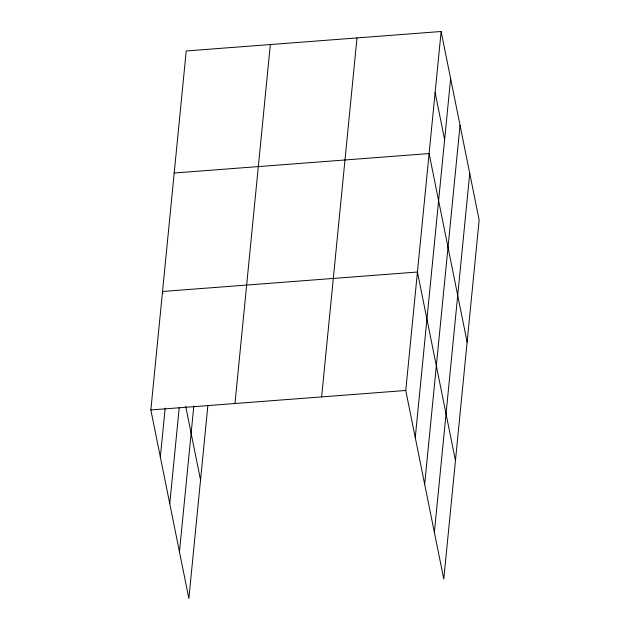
<?xml version="1.0" encoding="UTF-8"?>
<svg xmlns="http://www.w3.org/2000/svg" width="630" height="630" viewBox="0 0 630 630"><rect width="100%" height="100%" fill="white"/><g stroke="black" fill="none" stroke-linecap="round" stroke-linejoin="round"><path stroke-width="0.94" d="M207.868 405.633L188.866 598.5L150.853 409.941L186.22 50.967L441.134 31.5L479.147 220.059L443.78 579.033L405.759 390.482L441.134 31.5M160.351 457.049L165.17 408.098M169.761 503.724L179.211 407.783M179.456 551.825L193.827 405.948M234.974 403.523L270.341 44.541M321.639 396.9L357.005 37.926M415.265 437.582L450.631 78.608M424.675 484.265L460.042 125.283M434.369 532.358L469.736 173.376M174.195 173.014L429.109 153.555L467.121 342.106M150.853 409.941L405.759 390.482M435.117 92.523L444.615 139.632M455.451 460.569L417.43 272.018L162.524 291.477L162.91 293.407M185.7 406.429L200.545 480.036"/></g></svg>
